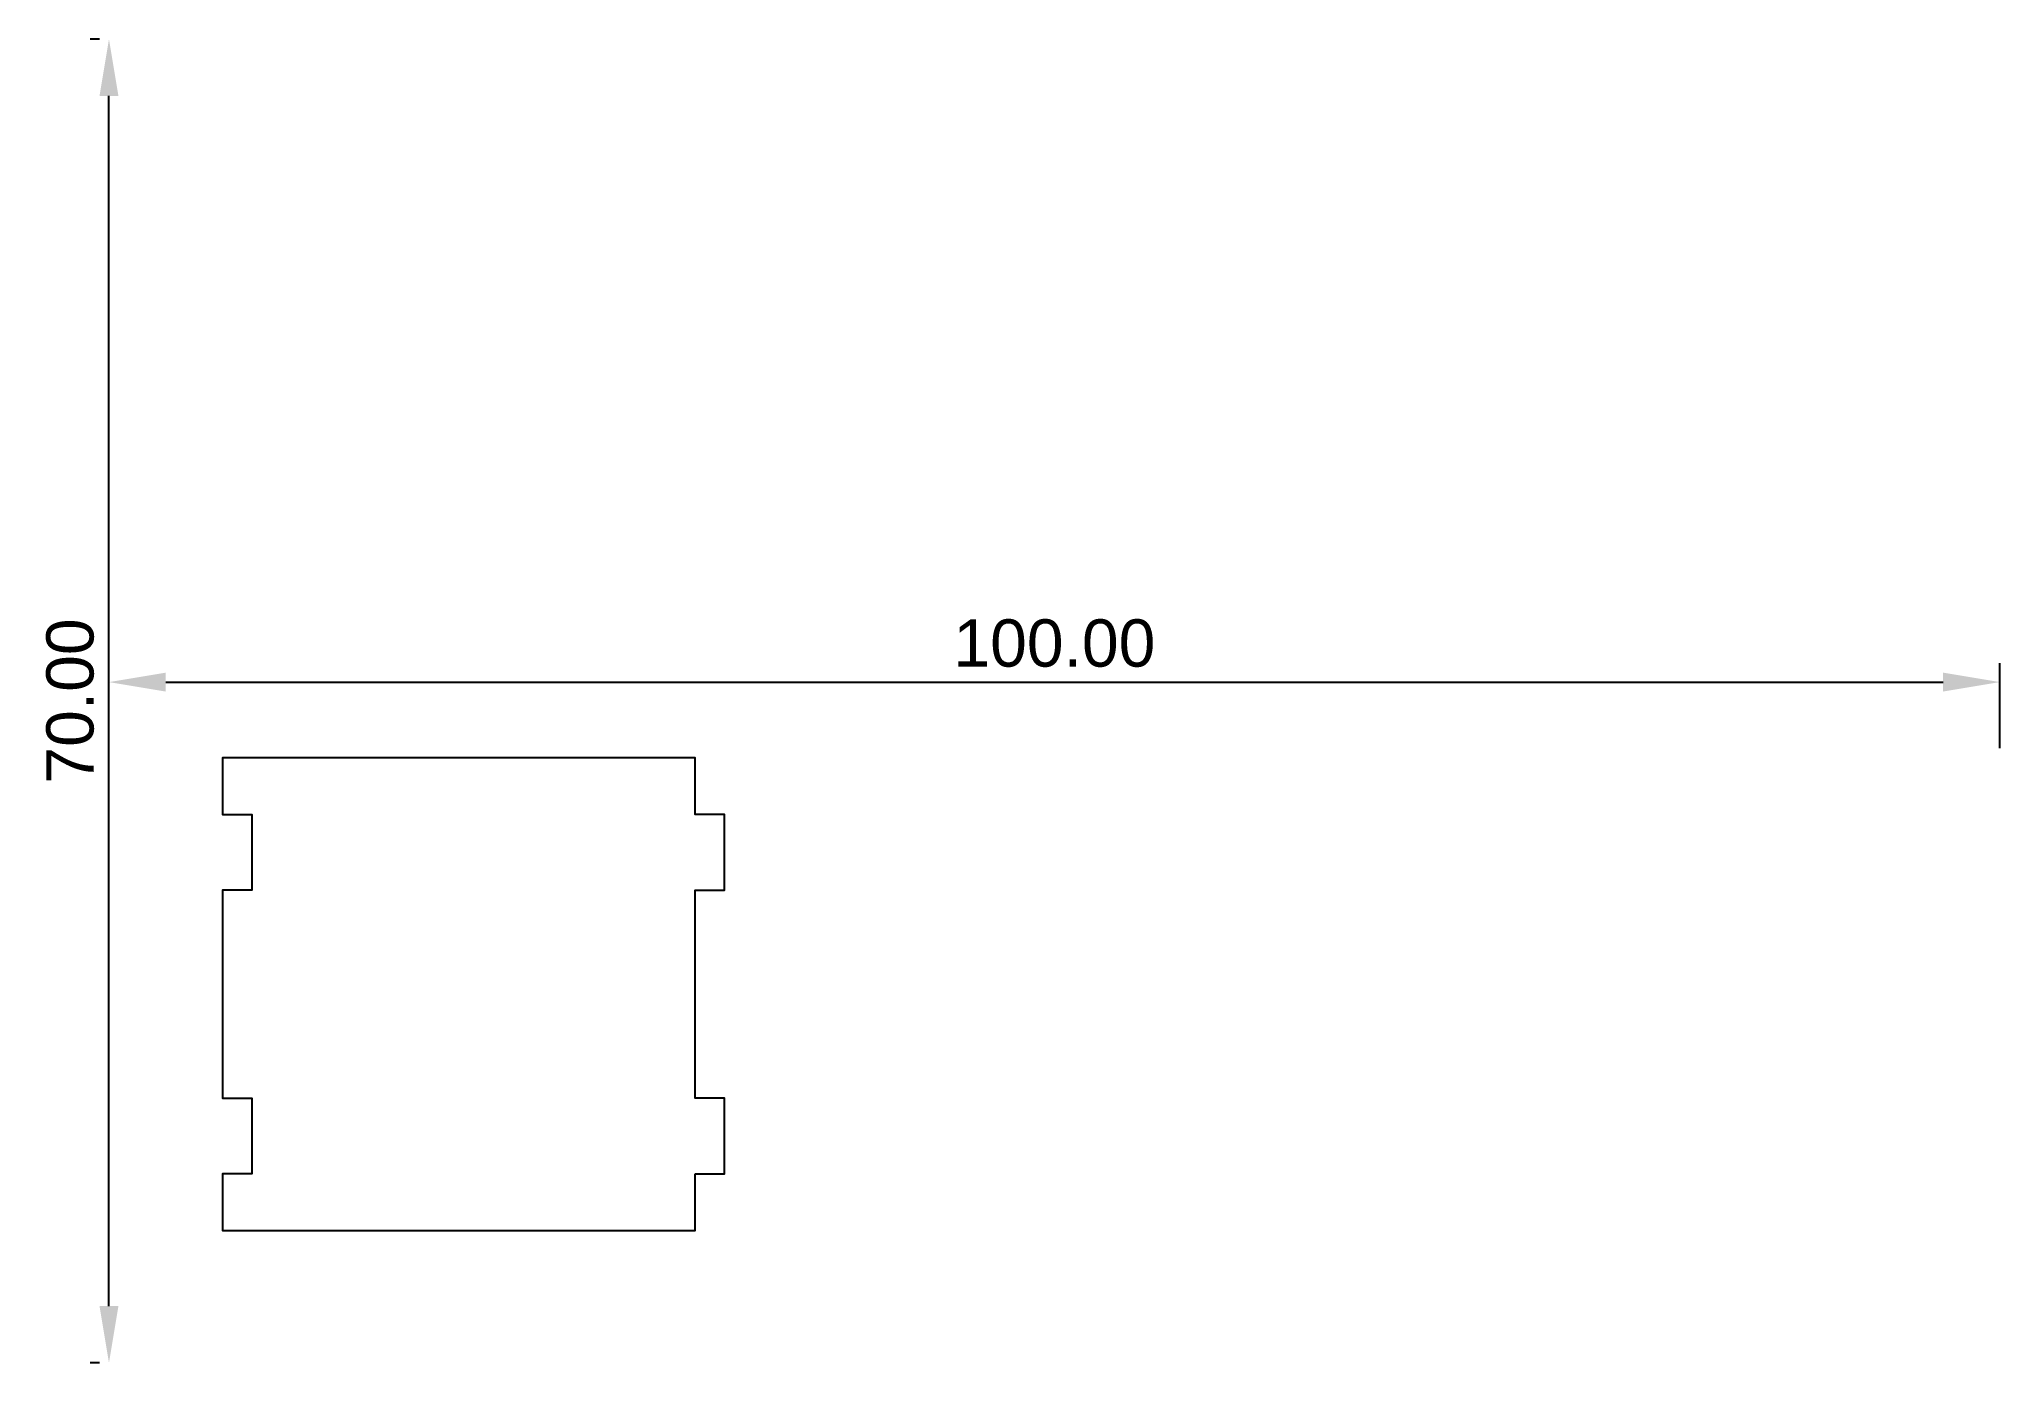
# Model space of a CAD drawing. Header units: millimetres. Extents: x -4 to 100, y 0 to 70.
import ezdxf

# ---------------------------------------------------------------- set-up
doc = ezdxf.new("R2010")
doc.units = ezdxf.units.MM
doc.header["$LTSCALE"] = 0.79
doc.layers.add('Default', color=18, linetype='Continuous', true_color=0x000000)
doc.styles.add('Millimeter Small', font='')
doc.styles.get('Millimeter Small').set_extended_font_data('Arial')
doc.dimstyles.new('Millimeter Small', dxfattribs={"dimtxt": 2.5, "dimasz": 3, "dimexe": 1, "dimexo": 0.5, "dimgap": 0.8, "dimtad": 1, "dimtoh": 1, "dimzin": 1, "dimdsep": 46, "dimtxsty": 'Millimeter Small', "dimcen": 2.5, "dimadec": 1, "dimazin": 1, "dimtfac": 1, "dimtdec": 4, "dimtix": 1, "dimtofl": 0, "dimtmove": 1, "dimatfit": 3, "dimfxl": 1, "dimtolj": 1, "dimtzin": 1, "dimarcsym": 0})

# ---------------------------------------------------------------- blocks, each defined once
blk = doc.blocks.new('*D1')
at = {"layer": 'Default', "color": 0, "lineweight": -2}
for p, q in [((0, 32.5), (0, 37)), ((100, 32.5), (100, 37)), ((3, 36), (97, 36))]:
    blk.add_line(p, q, dxfattribs=at)
at = {"layer": 'Default', "color": 0}
for points in [[(3, 36.5), (3, 35.5), (0, 36)], [(97, 35.5), (97, 36.5), (100, 36)]]:
    blk.add_solid(points, dxfattribs=at)
at = {"layer": 'Defpoints', "color": 0}
for p in [(100, 36), (0, 32), (100, 32)]:
    blk.add_point(p, dxfattribs=at)
at = {"layer": 'Default', "color": 0, "insert": (50, 38.05), "char_height": 2.5, "attachment_point": 5, "style": 'Millimeter Small'}
blk.add_mtext('\\A1;100.00', dxfattribs=at)
blk = doc.blocks.new('*D2')
at = {"layer": 'Default', "color": 0, "lineweight": -2}
for p, q in [((-0.5, 70), (-1, 70)), ((0, 3), (0, 67)), ((-0.5, 0), (-1, 0))]:
    blk.add_line(p, q, dxfattribs=at)
at = {"layer": 'Default', "color": 0}
for points in [[(0.5, 67), (-0.5, 67), (0, 70)], [(-0.5, 3), (0.5, 3), (0, 0)]]:
    blk.add_solid(points, dxfattribs=at)
at = {"layer": 'Defpoints', "color": 0}
for p in [(0, 70), (0, 70), (0, 0)]:
    blk.add_point(p, dxfattribs=at)
at = {"layer": 'Default', "color": 0, "insert": (-2.05, 35), "char_height": 2.5, "attachment_point": 5, "rotation": 90, "style": 'Millimeter Small'}
blk.add_mtext('\\A1;70.00', dxfattribs=at)

msp = doc.modelspace()

# ---------------------------------------------------------------- linework, layer by layer
at = {"layer": 'Default'}
msp.add_lwpolyline([(31, 10), (32.56, 10), (32.56, 14), (31, 14), (31, 25), (32.56, 25), (32.56, 29), (31, 29), (31, 32), (6, 32), (6, 29), (7.56, 29), (7.56, 25), (6, 25), (6, 14), (7.56, 14), (7.56, 10), (6, 10), (6, 7), (31, 7)], close=True, dxfattribs=at)

# ---------------------------------------------------------------- dimensions: what is measured, and where the dimension line sits
dim = msp.add_linear_dim(base=(0, 70), p1=(0, 0), p2=(0, 70), angle=90, dimstyle='Millimeter Small', override={"dimscale": 1, "dimtxt": 2.5, "dimasz": 3, "dimexe": 1, "dimexo": 0.5, "dimgap": 0.8, "dimtad": 1, "dimtih": 0, "dimtoh": 0, "dimdec": 2, "dimlfac": 1, "dimzin": 1, "dimtxsty": 'Millimeter Small', "dimsah": 0, "dimcen": 2.5, "dimadec": 1, "dimazin": 1, "dimtix": 0, "dimtmove": 0, "dimtzin": 1}, dxfattribs=at)
dim.commit()
dim.dimension.update_dxf_attribs({"geometry": '*D2', "text_midpoint": (-2.05, 35)})
dim = msp.add_linear_dim(base=(100, 36), p1=(0, 32), p2=(100, 32), dimstyle='Millimeter Small', override={"dimscale": 1, "dimtxt": 2.5, "dimasz": 3, "dimexe": 1, "dimexo": 0.5, "dimgap": 0.8, "dimtad": 1, "dimtih": 0, "dimtoh": 0, "dimdec": 2, "dimlfac": 1, "dimzin": 1, "dimtxsty": 'Millimeter Small', "dimsah": 0, "dimcen": 2.5, "dimadec": 1, "dimazin": 1, "dimtix": 0, "dimtmove": 0, "dimtzin": 1}, dxfattribs=at)
dim.commit()
dim.dimension.update_dxf_attribs({"geometry": '*D1', "text_midpoint": (50, 38.05)})

doc.saveas('drawing.dxf')
